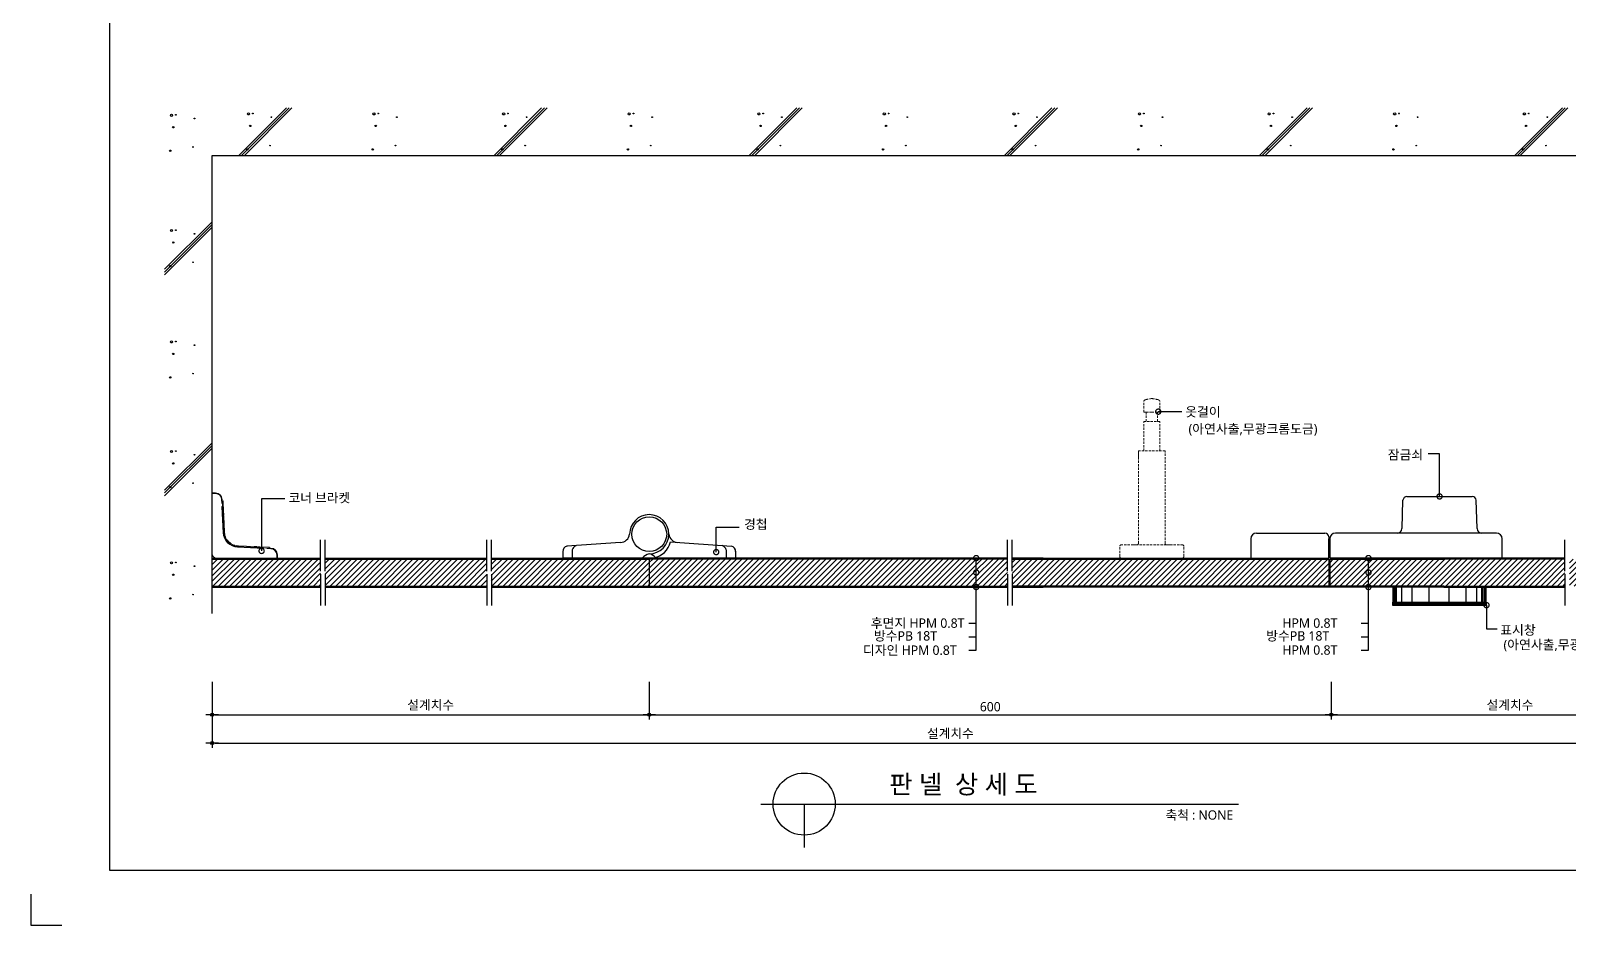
# Model space of a CAD drawing. Extents: x -256 to 8104, y -176 to 5714.
# Drawn here: x -256 to 4694, y -176 to 2705 of the extents above; entities that cross this region are included whole.
import ezdxf
from ezdxf.enums import TextEntityAlignment as Align

# ---------------------------------------------------------------- set-up
doc = ezdxf.new("R2010")
doc.units = 0
doc.header["$LTSCALE"] = 30
doc.linetypes.add('HIDDEN', pattern=[0.375, 0.25, -0.125])
doc.layers.get('0').update_dxf_attribs({"linetype": 'CONTINUOUS'})
doc.layers.get('DEFPOINTS').update_dxf_attribs({"linetype": 'CONTINUOUS'})
for name, color, linetype in [('02---제품선', 4, 'CONTINUOUS'), ('C', 2, 'CONTINUOUS'), ('DIM', 7, 'CONTINUOUS'), ('HID', 9, 'HIDDEN'), ('TIT', 3, 'CONTINUOUS'), ('경첩', 4, 'CONTINUOUS'), ('문자', 3, 'CONTINUOUS'), ('부자재', 4, 'CONTINUOUS'), ('잠금쇠(회전형)', 4, 'CONTINUOUS'), ('치수', 1, 'CONTINUOUS'), ('판넬', 2, 'CONTINUOUS'), ('해치', 8, 'CONTINUOUS')]:
    doc.layers.add(name, color=color, linetype=linetype)
doc.styles.add('돋움', font='malgun.ttf')
doc.dimstyles.new('10', dxfattribs={"dimscale": 10, "dimtxt": 3, "dimasz": 1, "dimexe": 1.5, "dimexo": 2, "dimgap": 1, "dimtad": 1, "dimdec": 0, "dimlunit": 6, "dimtxsty": '돋움', "dimblk": 'DIMDOT', "dimcen": -1, "dimdle": 1.5, "dimclrt": 3, "dimazin": 3, "dimtfac": 1, "dimtdec": 0, "dimtix": 1, "dimtmove": 2, "dimatfit": 3, "dimldrblk": 'DIMDOT', "dimarcsym": 0})
pattern_1 = [(45, (39863.481, -7020.256), (-8.980256, 8.980256), [])]

# ---------------------------------------------------------------- blocks, each defined once
blk = doc.blocks.new('DIMDOT')
at = {"linetype": 'Continuous'}
blk.add_line((-2, 0), (2, 0), dxfattribs=at)
for radius in [0.5, 0.25]:
    blk.add_circle((0, 0), radius, dxfattribs=at)
blk = doc.blocks.new('*D687')
at = {"layer": 'DEFPOINTS', "color": 0}
for p in [(48516.9, -6244.7), (49924, -6244.7), (49924, -6370.5)]:
    blk.add_point(p, dxfattribs=at)
at = {"layer": 'DIM', "color": 0, "lineweight": -2, "ltscale": 10}
for p, q in [((48516.9, -6264.7), (48516.9, -6385.5)), ((49924, -6264.7), (49924, -6385.5)), ((48526.9, -6370.5), (49914, -6370.5))]:
    blk.add_line(p, q, dxfattribs=at)
at = {"layer": 'DIM', "color": 0, "lineweight": -2, "xscale": 10, "yscale": 10, "zscale": 10, "rotation": 180}
blk.add_blockref('DIMDOT', (48516.9, -6370.5), dxfattribs=at)
at = {"layer": 'DIM', "color": 0, "lineweight": -2, "xscale": 10, "yscale": 10, "zscale": 10}
blk.add_blockref('DIMDOT', (49924, -6370.5), dxfattribs=at)
at = {"layer": 'DIM', "color": 3, "insert": (49220.4, -6340.8), "char_height": 30, "attachment_point": 5, "style": '돋움'}
blk.add_mtext('설계치수', dxfattribs=at)
blk = doc.blocks.new('*D688')
at = {"layer": 'DEFPOINTS', "color": 0}
for p in [(48516.9, -6244.7), (53270.8, -6244.7), (53270.8, -6461.9)]:
    blk.add_point(p, dxfattribs=at)
at = {"layer": 'DIM', "color": 0, "lineweight": -2, "ltscale": 10}
for p, q in [((48516.9, -6264.7), (48516.9, -6476.9)), ((53270.8, -6264.7), (53270.8, -6476.9)), ((48526.9, -6461.9), (53260.8, -6461.9))]:
    blk.add_line(p, q, dxfattribs=at)
at = {"layer": 'DIM', "color": 0, "lineweight": -2, "xscale": 10, "yscale": 10, "zscale": 10, "rotation": 180}
blk.add_blockref('DIMDOT', (48516.9, -6461.9), dxfattribs=at)
at = {"layer": 'DIM', "color": 0, "lineweight": -2, "xscale": 10, "yscale": 10, "zscale": 10}
blk.add_blockref('DIMDOT', (53270.8, -6461.9), dxfattribs=at)
at = {"layer": 'DIM', "color": 3, "insert": (50893.8, -6432.2), "char_height": 30, "attachment_point": 5, "style": '돋움'}
blk.add_mtext('설계치수', dxfattribs=at)
blk = doc.blocks.new('_DOTSMALL')
at = {"color": 0, "linetype": 'ByBlock', "const_width": 0.5}
blk.add_lwpolyline([(-0.0625, 0, 1), (0.0625, 0, 1)], format="xyb", close=True, dxfattribs=at)
blk = doc.blocks.new('A$C63EC304E')
at = {"layer": '치수', "color": 1, "xscale": 2.5, "yscale": 2.5, "zscale": 2.5, "rotation": 234.3098741996962}
blk.add_blockref('_DOTSMALL', (0.31, 0.31), dxfattribs=at)
blk = doc.blocks.new('A$C2BC9653E')
at = {"layer": '치수', "xscale": 0.3333333333333333, "yscale": 0.3333333333333333, "zscale": 0.3333333333333333}
blk.add_blockref('A$C63EC304E', (0, 0), dxfattribs=at)
blk = doc.blocks.new('A$C7FC71301')
at = {"layer": '치수', "rotation": 180}
blk.add_blockref('A$C2BC9653E', (0.21, 0.21), dxfattribs=at)
blk = doc.blocks.new('A$C4A20372B')
at = {"layer": '치수'}
blk.add_blockref('A$C7FC71301', (0, 0), dxfattribs=at)
blk = doc.blocks.new('A$C566469F5')
at = {"layer": '치수'}
blk.add_blockref('A$C4A20372B', (0, 0), dxfattribs=at)
blk = doc.blocks.new('A$C7E317CD4')
at = {"layer": '해치', "xscale": 2, "yscale": 2, "zscale": 2}
blk.add_blockref('A$C566469F5', (0, 0), dxfattribs=at)
blk = doc.blocks.new('A$C601D7F27')
at = {"layer": '치수'}
blk.add_blockref('A$C7E317CD4', (0, 0), dxfattribs=at)
blk = doc.blocks.new('A$C38802C08')
at = {"layer": '치수'}
blk.add_blockref('A$C601D7F27', (0, 0), dxfattribs=at)
blk = doc.blocks.new('*D689')
at = {"layer": 'DEFPOINTS', "color": 0}
for p in [(52119.9, -6244.7), (53270.8, -6244.7), (53270.8, -6370.5)]:
    blk.add_point(p, dxfattribs=at)
at = {"layer": 'DIM', "color": 0, "lineweight": -2, "ltscale": 10}
for p, q in [((52119.9, -6264.7), (52119.9, -6385.5)), ((53270.8, -6264.7), (53270.8, -6385.5)), ((52129.9, -6370.5), (53260.8, -6370.5))]:
    blk.add_line(p, q, dxfattribs=at)
at = {"layer": 'DIM', "color": 0, "lineweight": -2, "xscale": 10, "yscale": 10, "zscale": 10, "rotation": 180}
blk.add_blockref('DIMDOT', (52119.9, -6370.5), dxfattribs=at)
at = {"layer": 'DIM', "color": 0, "lineweight": -2, "xscale": 10, "yscale": 10, "zscale": 10}
blk.add_blockref('DIMDOT', (53270.8, -6370.5), dxfattribs=at)
at = {"layer": 'DIM', "color": 3, "insert": (52695.4, -6340.8), "char_height": 30, "attachment_point": 5, "style": '돋움'}
blk.add_mtext('설계치수', dxfattribs=at)
blk = doc.blocks.new('*D690')
at = {"layer": 'DEFPOINTS', "color": 0}
for p in [(49924, -6244.7), (52119.9, -6244.7), (52119.9, -6370.5)]:
    blk.add_point(p, dxfattribs=at)
at = {"layer": 'DIM', "color": 0, "lineweight": -2, "ltscale": 10}
for p, q in [((49924, -6264.7), (49924, -6385.5)), ((52119.9, -6264.7), (52119.9, -6385.5)), ((49934, -6370.5), (52109.9, -6370.5))]:
    blk.add_line(p, q, dxfattribs=at)
at = {"layer": 'DIM', "color": 0, "lineweight": -2, "xscale": 10, "yscale": 10, "zscale": 10, "rotation": 180}
blk.add_blockref('DIMDOT', (49924, -6370.5), dxfattribs=at)
at = {"layer": 'DIM', "color": 0, "lineweight": -2, "xscale": 10, "yscale": 10, "zscale": 10}
blk.add_blockref('DIMDOT', (52119.9, -6370.5), dxfattribs=at)
at = {"layer": 'DIM', "color": 3, "insert": (51022, -6345), "char_height": 30, "attachment_point": 5, "style": '돋움'}
blk.add_mtext('600', dxfattribs=at)
blk = doc.blocks.new('A$C06B31977')
for p, q in [((1.26, 11.06), (1.26, 21.17)), ((1.26, 10.11), (1.26, 0))]:
    blk.add_line(p, q)
blk = doc.blocks.new('DESIGN-25', base_point=(48188.6, -6872.9))
at = {"layer": '해치', "transparency": 33554687}
h = blk.add_hatch(dxfattribs=at)
h.set_pattern_fill('ANSI31', color=256, scale=4, style=0)
h.set_pattern_definition(pattern_1)
h.paths.add_polyline_path([(48865.9, -5917.7), (48865.9, -5908.2), (48865.9, -5869.4), (48516.9, -5869.4), (48516.9, -5956.1), (48865.9, -5956.1)])
h.paths.add_polyline_path([(48880.6, -5917.7), (48880.6, -5908.2), (48880.6, -5869.4), (49401, -5869.4), (49401, -5917.7), (49401, -5956.1), (48880.6, -5956.1)])
at = {"layer": '해치'}
h = blk.add_hatch(dxfattribs=at)
h.set_pattern_fill('ANSI31', color=256, scale=4)
h.set_pattern_definition(pattern_1)
h.paths.add_polyline_path([(49924, -5956.1), (49924, -5869.4), (49415.6, -5869.4), (49415.6, -5956.1)])
at = {"layer": '해치', "transparency": 33554687}
h = blk.add_hatch(dxfattribs=at)
h.set_pattern_fill('ANSI31', color=256, scale=4)
h.set_pattern_definition(pattern_1)
h.paths.add_polyline_path([(49924, -5869.4), (49924, -5956.1), (50976.9, -5956.1), (50976.9, -5914.9, -0.610943), (50975.3, -5911.6, -0.241509), (50976.9, -5910.7), (50976.9, -5869.4)])
h = blk.add_hatch(dxfattribs=at)
h.set_pattern_fill('ANSI31', color=256, scale=4)
h.set_pattern_definition(pattern_1)
h.paths.add_polyline_path([(51077.7, -5869.4), (50976.9, -5869.4), (50976.9, -5910.7, -0.610943), (50978.6, -5914, -0.241509), (50976.9, -5914.9), (50976.9, -5956.1), (51077.7, -5956.1)])
h = blk.add_hatch(dxfattribs=at)
h.set_pattern_fill('ANSI31', color=256, scale=4)
h.set_pattern_definition(pattern_1)
h.paths.add_polyline_path([(52111.9, -5956.1), (52111.9, -5869.4), (51191.9, -5869.4), (51092.3, -5869.4), (51092.3, -5908.2), (51092.3, -5917.7), (51092.3, -5956.1), (51191.9, -5956.1)])
h = blk.add_hatch(dxfattribs=at)
h.set_pattern_fill('ANSI31', color=256, scale=4, style=0)
h.set_pattern_definition(pattern_1)
h.paths.add_polyline_path([(52886.9, -5917.7), (52886.9, -5908.2), (52886.9, -5869.4), (53270.8, -5869.4), (53270.8, -5956.1), (52886.9, -5956.1)])
edge = h.paths.add_edge_path()
edge.add_line((52872.3, -5917.7), (52872.3, -5908.2))
edge.add_line((52872.3, -5908.2), (52872.3, -5869.4))
edge.add_line((52872.3, -5869.4), (52239.8, -5869.4))
edge.add_line((52239.8, -5869.4), (52239.8, -5910.7))
edge.add_arc((52239.8, -5912.8), 2.08, -35.6901, 90, ccw=False)
edge.add_arc((52239.8, -5912.8), 2.08, 270, 324.3099, ccw=False)
edge.add_line((52239.8, -5914.9), (52239.8, -5956.1))
edge.add_line((52239.8, -5956.1), (52872.3, -5956.1))
edge.add_line((52872.3, -5956.1), (52872.3, -5917.7))
h.paths.add_polyline_path([(52114.9, -5869.4), (52114.9, -5956.1), (52239.8, -5956.1), (52239.8, -5914.9, -0.610943), (52238.1, -5911.6, -0.241509), (52239.8, -5910.7), (52239.8, -5869.4)])
h.paths.add_polyline_path([(53688.5, -5869.4), (53270.8, -5869.4), (53270.8, -5956.1), (53688.5, -5956.1)])
for p, q in [((48516.9, -4569.1), (53688.5, -4569.1)), ((48516.9, -6044.1), (48516.9, -4569.1))]:
    blk.add_line(p, q)
at = {"color": 2}
for p, q in [((49924, -5866.1), (49924, -5959.4)), ((52111.9, -5869.4), (52111.9, -5956.1)), ((52114.9, -5869.4), (52114.9, -5956.1)), ((47932.7, -6948.7), (47932.7, -7048.7)), ((47932.7, -6948.7), (47932.7, -7048.7)), ((47932.7, -6948.7), (47932.7, -7048.7)), ((47932.7, -6948.7), (47932.7, -7048.7)), ((47932.7, -7048.7), (48032.7, -7048.7))]:
    blk.add_line(p, q, dxfattribs=at)
for points in [[(48187.9, -1334.5), (55440.2, -1334.5), (55440.2, -6872.8), (48187.9, -6872.8)], [(48187.9, -1334.5), (55440.2, -1334.5), (55440.2, -6872.8), (48187.9, -6872.8)], [(48187.9, -1334.5), (56169.8, -1334.5), (56169.8, -6872.8), (48187.9, -6872.8)]]:
    blk.add_lwpolyline(points, close=True, dxfattribs=at)
at = {"layer": '02---제품선'}
for p, q in [((52347.6, -5771), (52350.8, -5679.6)), ((52363.2, -5667.6), (52573.8, -5667.6)), ((52589.4, -5771), (52586.2, -5679.6)), ((51879.3, -5785.5), (52099.5, -5785.5)), ((52319.6, -5785.5), (52133.5, -5785.5)), ((52332.6, -5785.5), (52319.6, -5785.5)), ((52604.4, -5785.5), (52332.6, -5785.5)), ((52651.5, -5785.5), (52604.4, -5785.5)), ((51860.7, -5804.1), (51860.7, -5866.1)), ((52111.9, -5797.9), (52111.9, -5866.1)), ((52111.9, -5866.1), (52111.9, -5804.1)), ((52114.9, -5804.1), (52114.9, -5866.1)), ((52670.1, -5866.1), (52670.1, -5804.1)), ((51860.7, -5866.1), (52111.9, -5866.1)), ((52670.1, -5866.1), (52114.9, -5866.1))]:
    blk.add_line(p, q, dxfattribs=at)
for centre, radius, start, end in [((52363.2, -5680), 12.4, 90, 178), ((52573.8, -5680), 12.4, 2, 90), ((51879.3, -5804.1), 18.6, 90, 180), ((52099.5, -5797.9), 12.4, 0, 90), ((52133.5, -5804.1), 18.6, 90, 180), ((52332.6, -5770.5), 15, 270, 358), ((52604.4, -5770.5), 15, 182, 270), ((52651.5, -5804.1), 18.6, 0, 90)]:
    blk.add_arc(centre, radius, start, end, dxfattribs=at)
at = {"layer": 'C'}
for p, q in [((48516.9, -5869.4), (48865.9, -5869.4)), ((48880.6, -5869.4), (49401, -5869.4)), ((49415.6, -5869.4), (49924, -5869.4)), ((51077.7, -5869.4), (49924, -5869.4)), ((51092.3, -5869.4), (52111.9, -5869.4)), ((51191.9, -5869.4), (51092.3, -5869.4)), ((52114.9, -5869.4), (52482, -5869.4)), ((52872.3, -5869.4), (52482, -5869.4)), ((48516.9, -5956.1), (48865.9, -5956.1)), ((48880.6, -5956.1), (49401, -5956.1)), ((49415.6, -5956.1), (49940.2, -5956.1)), ((49924, -5956.1), (51077.7, -5956.1)), ((52111.9, -5956.1), (51092.3, -5956.1)), ((51092.3, -5956.1), (51191.9, -5956.1)), ((52482, -5956.1), (52114.9, -5956.1)), ((52482, -5956.1), (52872.3, -5956.1))]:
    blk.add_line(p, q, dxfattribs=at)
at = {"layer": 'HID', "lineweight": 15}
for p, q in [((51516, -5396), (51516, -5360.4)), ((51568, -5396), (51568, -5360.4)), ((51516, -5396), (51523.9, -5396)), ((51516, -5520.8), (51516, -5425.8)), ((51568, -5425.8), (51516, -5425.8)), ((51523.9, -5396), (51542, -5396)), ((51523.9, -5396), (51523.9, -5425.8)), ((51560.1, -5396), (51542, -5396)), ((51568, -5396), (51560.1, -5396)), ((51560.1, -5396), (51560.1, -5425.8)), ((51568, -5520.8), (51568, -5425.8)), ((51584.7, -5520.8), (51499.3, -5520.8)), ((51499.3, -5544.5), (51499.3, -5520.8)), ((51499.3, -5818.4), (51499.3, -5520.8)), ((51584.7, -5818.4), (51584.7, -5520.8)), ((51438.8, -5861.1), (51438.8, -5828.4)), ((51494.3, -5823.4), (51443.8, -5823.4)), ((51599.7, -5823.4), (51484.3, -5823.4)), ((51589.7, -5823.4), (51640.2, -5823.4)), ((51645.2, -5861.1), (51645.2, -5828.4)), ((51640.2, -5866.1), (51443.8, -5866.1)), ((52193.6, -5866.1), (52225.2, -5866.1)), ((52225.2, -5866.1), (52415.2, -5866.1))]:
    blk.add_line(p, q, dxfattribs=at)
for centre, radius, start, end in [((51524.7, -5365.7), 10.2, 101.3021, 148.9655), ((51547, -5437.8), 85.6, 93.3455, 106.4545), ((51537, -5437.8), 85.6, 73.5455, 86.6545), ((51559.3, -5365.7), 10.2, 31.0345, 78.6979), ((51443.8, -5828.4), 5, 90, 180), ((51494.3, -5818.4), 5, 270, 0), ((51589.7, -5818.4), 5, 180, 270), ((51640.2, -5828.4), 5, 0, 90), ((51443.8, -5861.1), 5, 180, 270), ((51640.2, -5861.1), 5, 270, 0)]:
    blk.add_arc(centre, radius, start, end, dxfattribs=at)
at = {"layer": 'TIT', "color": 7}
for p, q in [((50283, -6658.3), (51820.8, -6658.3)), ((50423, -6658.3), (50423, -6798.3))]:
    blk.add_line(p, q, dxfattribs=at)
blk.add_circle((50423, -6658.3), 100, dxfattribs=at)
at = {"layer": '경첩', "color": 4, "linetype": 'Continuous', "lineweight": 15}
for p, q in [((48516.9, -5656.1), (48527.5, -5656.1)), ((48516.9, -5658.4), (48516.9, -5656.1)), ((48516.9, -5678.5), (48516.9, -5658.4)), ((48527.5, -5658.4), (48516.9, -5658.4)), ((48516.9, -5681.8), (48516.9, -5679.4)), ((48516.9, -5681.8), (48516.9, -5852.1)), ((48527.5, -5658.4), (48527.5, -5656.1)), ((48547.7, -5690.6), (48547.1, -5677.1)), ((48549.4, -5677), (48550.5, -5700.3)), ((48551.2, -5681.6), (48549.7, -5683.1)), ((48552.2, -5687.2), (48550, -5689.4)), ((48552.2, -5687.2), (48553.4, -5712.4)), ((48552.1, -5784.2), (48548.2, -5700.5)), ((48550.5, -5700.3), (48554.5, -5784.1)), ((48553.4, -5712.4), (48551.2, -5714.6)), ((48553.7, -5718.7), (48551.5, -5720.9)), ((48553.9, -5721.9), (48551.6, -5724.1)), ((48554.2, -5728.2), (48551.9, -5730.4)), ((48554.3, -5731.3), (48552.1, -5733.5)), ((48553.9, -5721.9), (48554.2, -5728.2)), ((48554.3, -5731.3), (48555.6, -5758.1)), ((48555.6, -5758.1), (48553.4, -5760.3)), ((48555.6, -5758.2), (48553.4, -5760.4)), ((48555.8, -5762.1), (48553.5, -5764.3)), ((48555.9, -5764.3), (48553.7, -5766.6)), ((48556.3, -5772.9), (48554.1, -5775.2)), ((48556.3, -5773.9), (48554.1, -5776.1)), ((48556.5, -5777), (48554.2, -5779.2)), ((48556.5, -5777.9), (48554.3, -5780.2)), ((48557, -5786.5), (48554.9, -5788.6)), ((48557.3, -5788.5), (48555.2, -5790.6)), ((48555.6, -5758.2), (48555.8, -5762.1)), ((48555.9, -5764.3), (48556.3, -5772.9)), ((48556.3, -5772.9), (48556.3, -5773.9)), ((48556.3, -5773.9), (48556.5, -5777)), ((48556.5, -5777), (48556.5, -5777.9)), ((48556.5, -5777.9), (48556.8, -5784)), ((48556, -5794), (48558, -5792)), ((48557.9, -5792), (48556, -5793.9)), ((48559.4, -5796.9), (48557.6, -5798.7)), ((48560.9, -5800.6), (48559.2, -5802.4)), ((48562, -5802.8), (48560.3, -5804.5)), ((48564.5, -5806.9), (48562.8, -5808.6)), ((48565.9, -5808.8), (48564.2, -5810.5)), ((48576.1, -5818.5), (48574.4, -5820.2)), ((48578.1, -5819.8), (48576.4, -5821.5)), ((48582.4, -5822.1), (48580.6, -5823.8)), ((48584.7, -5823.1), (48582.9, -5824.9)), ((48589.6, -5824.7), (48587.7, -5826.6)), ((48682.5, -5834.8), (48598.8, -5830.8)), ((48598.9, -5828.5), (48682.6, -5832.5)), ((48599, -5826.2), (48601.2, -5826.3)), ((48599, -5826.2), (48654.8, -5828.8)), ((48601.2, -5826.3), (48599, -5828.5)), ((48654.8, -5828.8), (48652.6, -5831)), ((48661.1, -5829.1), (48658.9, -5831.3)), ((48664.3, -5829.3), (48662, -5831.5)), ((48670.6, -5829.6), (48668.3, -5831.8)), ((48670.6, -5829.6), (48700.6, -5831)), ((48682.6, -5832.5), (48706, -5833.6)), ((48705.9, -5835.9), (48692.4, -5835.3)), ((48701.4, -5831.8), (48699.9, -5833.3)), ((48701.4, -5831.8), (48700.6, -5831)), ((48530.9, -5866.1), (48701.2, -5866.1)), ((48703.5, -5866.1), (48701.2, -5866.1)), ((48724.5, -5866.1), (48704.5, -5866.1)), ((48724.5, -5866.1), (48724.5, -5855.5)), ((48724.5, -5855.5), (48726.9, -5855.5)), ((48726.9, -5866.1), (48724.5, -5866.1)), ((48726.9, -5855.5), (48726.9, -5866.1))]:
    blk.add_line(p, q, dxfattribs=at)
at = {"layer": '경첩', "color": 4, "linetype": 'Continuous', "lineweight": 15, "flags": 128}
for points in [[(48547.1, -5677.1), (48547.6, -5677.1), (48548, -5677.1), (48548.4, -5677.1), (48548.7, -5677), (48549, -5677), (48549.3, -5677), (48549.4, -5677), (48549.4, -5677)], [(48552, -5682.4), (48551.8, -5682.2), (48551.7, -5682.1), (48551.5, -5681.9), (48551.4, -5681.8), (48551.3, -5681.7), (48551.3, -5681.7), (48551.2, -5681.6), (48551.2, -5681.6)], [(48552, -5682.4), (48552.1, -5683.4), (48552.1, -5684.6), (48552.2, -5685.9), (48552.2, -5687.2)], [(48550.5, -5700.3), (48550.5, -5700.3), (48550.4, -5700.4), (48550.1, -5700.4), (48549.8, -5700.4), (48549.5, -5700.4), (48549.1, -5700.4), (48548.7, -5700.4), (48548.2, -5700.5)], [(48553.4, -5712.4), (48553.5, -5713.6), (48553.5, -5714.8), (48553.6, -5715.9), (48553.6, -5716.9), (48553.7, -5717.7), (48553.7, -5718.2), (48553.7, -5718.6), (48553.7, -5718.7)], [(48554.5, -5784.1), (48554.4, -5784.1), (48554.3, -5784.1), (48554.1, -5784.1), (48553.8, -5784.1), (48553.4, -5784.1), (48553, -5784.2), (48552.6, -5784.2), (48552.1, -5784.2)], [(48555.6, -5758.1), (48555.6, -5758.1), (48555.6, -5758.2)], [(48555.8, -5762.1), (48555.8, -5762.8), (48555.8, -5763.6), (48555.9, -5764.3)], [(48557, -5786.5), (48557.2, -5788), (48557.3, -5788.5)], [(48557.9, -5792), (48557.9, -5792), (48557.9, -5792)], [(48598.9, -5828.5), (48598.9, -5828.6), (48598.9, -5828.7), (48598.9, -5828.9), (48598.9, -5829.2), (48598.8, -5829.5), (48598.8, -5830), (48598.8, -5830.4), (48598.8, -5830.8)], [(48654.8, -5828.8), (48655.9, -5828.9), (48657, -5828.9), (48658, -5829), (48658.9, -5829), (48659.6, -5829), (48660.3, -5829.1), (48660.7, -5829.1), (48661, -5829.1), (48661.1, -5829.1)], [(48664.3, -5829.3), (48664.4, -5829.3), (48664.8, -5829.3), (48665.3, -5829.3), (48666.1, -5829.3), (48667.1, -5829.4), (48668.2, -5829.4), (48669.3, -5829.5), (48670.6, -5829.6)], [(48682.6, -5832.5), (48682.6, -5832.5), (48682.6, -5832.6), (48682.6, -5832.9), (48682.6, -5833.1), (48682.6, -5833.5), (48682.6, -5833.9), (48682.6, -5834.3), (48682.5, -5834.8)], [(48705.9, -5835.9), (48705.9, -5835.4), (48705.9, -5835), (48705.9, -5834.6), (48705.9, -5834.2), (48706, -5834), (48706, -5833.7), (48706, -5833.6), (48706, -5833.6)]]:
    blk.add_lwpolyline(points, dxfattribs=at)
at = {"layer": '경첩', "color": 4, "linetype": 'Continuous', "lineweight": 15}
for centre, radius, start, end in [((48527.5, -5678), 21.9, 2.6983, 90), ((48527.5, -5678), 19.6, 2.6983, 90), ((48601.1, -5781.9), 49, 182.6983, 267.3017), ((48601.1, -5781.9), 46.7, 182.6983, 267.3017), ((48601.1, -5781.9), 44.3, 182.6983, 185.9088), ((48601.1, -5781.9), 44.3, 188.6056, 193.1623), ((48601.1, -5781.9), 44.3, 193.2431, 199.766), ((48601.1, -5781.9), 44.3, 199.766, 204.9948), ((48601.1, -5781.9), 44.3, 208.1736, 214.3849), ((48601.1, -5781.9), 44.3, 214.3855, 217.4388), ((48601.1, -5781.9), 44.3, 217.4392, 235.6151), ((48601.1, -5781.9), 44.3, 235.6142, 238.7009), ((48601.1, -5781.9), 44.3, 238.7002, 245.0052), ((48601.1, -5781.9), 44.3, 248.2494, 255.0002), ((48601.1, -5781.9), 44.3, 255, 267.3017), ((48704.9, -5855.5), 19.6, 0, 87.3017), ((48704.9, -5855.5), 21.9, 0, 87.3017), ((48530.9, -5852.1), 14, 180, 270)]:
    blk.add_arc(centre, radius, start, end, dxfattribs=at)
at = {"layer": '부자재'}
for p, q in [((49831.8, -5816), (49659, -5828.1)), ((49675.9, -5839.9), (49675.9, -5866.1)), ((49992.8, -5814.1), (50188.7, -5828.1)), ((50172, -5839.9), (50172, -5866.1)), ((49645.9, -5844), (49645.9, -5866.1)), ((49924, -5866.1), (49645.9, -5866.1)), ((49938.2, -5866.1), (50202, -5866.1)), ((50202, -5844), (50202, -5866.1))]:
    blk.add_line(p, q, dxfattribs=at)
at = {"layer": '부자재', "color": 1}
blk.add_circle((49924, -5789.1), 56.2, dxfattribs=at)
at = {"layer": '부자재'}
for centre, radius, start, end in [((49924, -5789.1), 63, 270, 180), ((49830.2, -5785), 31, 272.9231, 352.4724), ((50017.8, -5785), 31, 187.5276, 267.0769), ((49662.7, -5844.5), 16.8, 101.7765, 181.6712), ((49696.4, -5845.6), 21.2, 113.4077, 164.5497), ((49926.2, -5797.5), 68.6, 280.084, 345.9792), ((50151.6, -5845.6), 21.2, 15.4503, 67.3004), ((50185.3, -5844.5), 16.8, 358.3288, 78.2235), ((49932.6, -5890.7), 39.5, 102.5267, 141.5475), ((49915.4, -5890.7), 39.5, 43.1003, 77.4733)]:
    blk.add_arc(centre, radius, start, end, dxfattribs=at)
at = {"layer": '잠금쇠(회전형)', "linetype": 'Continuous', "lineweight": 15}
for p, q in [((52318.3, -5960.1), (52618.7, -5960.1)), ((52318.3, -5960.1), (52318.3, -6008.4)), ((52319.2, -5960.1), (52319.2, -6008.4)), ((52618.7, -5960.1), (52618.7, -6008.4)), ((52317.3, -6008.4), (52619.7, -6008.4)), ((52317.3, -6017.7), (52317.3, -6008.4)), ((52317.3, -6017.4), (52619.7, -6017.4)), ((52619.7, -6017.7), (52619.7, -6008.4))]:
    blk.add_line(p, q, dxfattribs=at)
at = {"layer": '치수'}
for p, q in [((51638.9, -5394.5), (51562.9, -5394.5)), ((52468.5, -5530.4), (52431.9, -5530.4)), ((52468.5, -5667.6), (52468.5, -5530.4)), ((48676.3, -5674.5), (48750.5, -5674.5)), ((48676.3, -5842.9), (48676.3, -5674.5)), ((50139.6, -5846.9), (50139.6, -5766)), ((50139.6, -5766), (50213.8, -5766)), ((50976.9, -6162.7), (50976.9, -5866.1)), ((52239.8, -6162.7), (52239.8, -5866.1)), ((52619.7, -6017.7), (52619.7, -6093.5)), ((50953.2, -6075.9), (50976.9, -6075.9)), ((52216, -6075.9), (52239.8, -6075.9)), ((50953.2, -6119.4), (50976.9, -6119.4)), ((52216, -6119.4), (52239.8, -6119.4)), ((52619.7, -6093.5), (52654, -6093.5)), ((50953.2, -6162.7), (50976.9, -6162.7)), ((52216, -6162.7), (52239.8, -6162.7))]:
    blk.add_line(p, q, dxfattribs=at)
at = {"layer": '판넬', "color": 1}
for p, q in [((48516.9, -5866.1), (48865.9, -5866.1)), ((48880.6, -5866.1), (49401, -5866.1)), ((49415.6, -5866.1), (49903.6, -5866.1)), ((51077.7, -5866.1), (49924, -5866.1)), ((51092.3, -5866.1), (52109.9, -5866.1)), ((51191.9, -5866.1), (51092.3, -5866.1)), ((52119.9, -5866.1), (52482, -5866.1)), ((52872.3, -5866.1), (52482, -5866.1)), ((48516.9, -5959.4), (48865.9, -5959.4)), ((48880.6, -5959.4), (49401, -5959.4)), ((49415.6, -5959.4), (49943.6, -5959.4)), ((49924, -5959.4), (51077.7, -5959.4)), ((52114.9, -5959.4), (51092.3, -5959.4)), ((51092.3, -5959.4), (51191.9, -5959.4)), ((52482, -5959.4), (52114.9, -5959.4)), ((52482, -5959.4), (52872.3, -5959.4))]:
    blk.add_line(p, q, dxfattribs=at)
at = {"layer": '해치'}
for p, q in [((48602.8, -4569.1), (48755.9, -4416)), ((48620.4, -4569.1), (48773.6, -4416)), ((49424.4, -4569.1), (49577.5, -4416)), ((49442, -4569.1), (49595.1, -4416)), ((50245.9, -4569.1), (50399.1, -4416)), ((50263.6, -4569.1), (50416.7, -4416)), ((51067.5, -4569.1), (51220.6, -4416)), ((51085.2, -4569.1), (51238.3, -4416)), ((51889.1, -4569.1), (52042.2, -4416)), ((51906.7, -4569.1), (52059.9, -4416)), ((52710.7, -4569.1), (52863.8, -4416)), ((52728.3, -4569.1), (52881.4, -4416)), ((48363.8, -4936), (48516.9, -4782.8)), ((48363.8, -4953.6), (48516.9, -4800.5)), ((48363.8, -5647.6), (48516.9, -5494.5)), ((48363.8, -5665.3), (48516.9, -5512.1)), ((52321.1, -5960.1), (52321.1, -6008.4)), ((52324, -5960.1), (52324, -6008.4)), ((52329.2, -5960.1), (52329.2, -6008.4)), ((52345.5, -5960.1), (52345.5, -6008.4)), ((52378.8, -5960.1), (52378.8, -6008.4)), ((52434.4, -5960.1), (52434.4, -6008.4)), ((52498.1, -5960.1), (52498.1, -6008.4)), ((52553.6, -5960.1), (52553.6, -6008.4)), ((52587, -5960.1), (52587, -6008.4)), ((52603.3, -5960.1), (52603.3, -6008.4)), ((52607.8, -5960.1), (52607.8, -6008.4)), ((52613, -5960.1), (52613, -6008.4)), ((52615.9, -5960.1), (52615.9, -6008.4)), ((52617.8, -5960.1), (52617.8, -6008.4)), ((52317.3, -6011.5), (52619.7, -6011.5)), ((52317.3, -6013.1), (52619.7, -6013.1)), ((52317.3, -6014.6), (52619.7, -6014.6)), ((52317.3, -6015.6), (52619.7, -6015.6)), ((52317.3, -6016.5), (52619.7, -6016.5)), ((52317.3, -6017.7), (52619.7, -6017.7))]:
    blk.add_line(p, q, dxfattribs=at)
at = {"layer": '해치', "color": 2}
for p, q in [((48611.6, -4569.1), (48764.7, -4416)), ((49433.2, -4569.1), (49586.3, -4416)), ((50254.8, -4569.1), (50407.9, -4416)), ((51076.3, -4569.1), (51229.5, -4416)), ((51897.9, -4569.1), (52051, -4416)), ((52719.5, -4569.1), (52872.6, -4416)), ((48363.8, -4944.8), (48516.9, -4791.7)), ((48363.8, -5656.4), (48516.9, -5503.3))]:
    blk.add_line(p, q, dxfattribs=at)
at = {"layer": '해치'}
for centre, radius in [((48385.9, -4439.9), 3.36), ((48399.8, -4438.3), 1.12), ((48459.8, -4450.3), 1.12), ((48633.7, -4435.5), 3.36), ((48647.6, -4434), 1.12), ((48707.6, -4445.9), 1.12), ((49037.7, -4435.5), 3.36), ((49051.6, -4434), 1.12), ((49111.6, -4445.9), 1.12), ((49455.3, -4435.5), 3.36), ((49469.2, -4434), 1.12), ((49529.2, -4445.9), 1.12), ((49859.3, -4435.5), 3.36), ((49873.2, -4434), 1.12), ((49933.2, -4445.9), 1.12), ((50276.9, -4435.5), 3.36), ((50290.8, -4434), 1.12), ((50350.8, -4445.9), 1.12), ((50680.9, -4435.5), 3.36), ((50694.8, -4434), 1.12), ((50754.8, -4445.9), 1.12), ((51098.5, -4435.5), 3.36), ((51112.3, -4434), 1.12), ((51172.3, -4445.9), 1.12), ((51502.5, -4435.5), 3.36), ((51516.4, -4434), 1.12), ((51576.4, -4445.9), 1.12), ((51920, -4435.5), 3.36), ((51933.9, -4434), 1.12), ((51993.9, -4445.9), 1.12), ((52324, -4435.5), 3.36), ((52337.9, -4434), 1.12), ((52397.9, -4445.9), 1.12), ((52741.6, -4435.5), 3.36), ((52755.5, -4434), 1.12), ((52815.5, -4445.9), 1.12), ((48391.5, -4478.2), 2.24), ((48639.3, -4473.9), 2.24), ((49043.3, -4473.9), 2.24), ((49460.9, -4473.9), 2.24), ((49864.9, -4473.9), 2.24), ((50282.5, -4473.9), 2.24), ((50686.5, -4473.9), 2.24), ((51104, -4473.9), 2.24), ((51508.1, -4473.9), 2.24), ((51925.6, -4473.9), 2.24), ((52329.6, -4473.9), 2.24), ((52747.2, -4473.9), 2.24), ((48381.8, -4554.3), 2.24), ((48455.3, -4542), 1.12), ((48629.7, -4549.9), 2.24), ((48703.1, -4537.6), 1.12), ((49033.7, -4549.9), 2.24), ((49107.2, -4537.6), 1.12), ((49451.3, -4549.9), 2.24), ((49524.7, -4537.6), 1.12), ((49855.3, -4549.9), 2.24), ((49928.7, -4537.6), 1.12), ((50272.9, -4549.9), 2.24), ((50346.3, -4537.6), 1.12), ((50676.9, -4549.9), 2.24), ((50750.3, -4537.6), 1.12), ((51094.4, -4549.9), 2.24), ((51167.9, -4537.6), 1.12), ((51498.4, -4549.9), 2.24), ((51571.9, -4537.6), 1.12), ((51916, -4549.9), 2.24), ((51989.4, -4537.6), 1.12), ((52320, -4549.9), 2.24), ((52393.5, -4537.6), 1.12), ((52737.6, -4549.9), 2.24), ((52811, -4537.6), 1.12), ((48385.9, -4811.2), 3.36), ((48391.5, -4849.6), 2.24), ((48399.8, -4809.7), 1.12), ((48459.8, -4821.6), 1.12), ((48381.8, -4925.6), 2.24), ((48455.3, -4913.3), 1.12), ((48385.9, -5169.9), 3.36), ((48399.8, -5168.4), 1.12), ((48459.8, -5180.3), 1.12), ((48391.5, -5208.3), 2.24), ((48381.8, -5284.3), 2.24), ((48455.3, -5272), 1.12), ((48385.9, -5522.9), 3.36), ((48399.8, -5521.3), 1.12), ((48459.8, -5533.2), 1.12), ((48391.5, -5561.2), 2.24), ((48381.8, -5637.3), 2.24), ((48455.3, -5625), 1.12), ((48385.9, -5881.6), 3.36), ((48399.8, -5880), 1.12), ((48391.5, -5919.9), 2.24), ((48459.8, -5891.9), 1.12), ((48455.3, -5983.7), 1.12), ((48381.8, -5996), 2.24)]:
    blk.add_circle(centre, radius, dxfattribs=at)
at = {"xscale": 10, "yscale": 10, "zscale": 10}
for p in [(48853.4, -6018.8), (48868, -6018.8), (49388.4, -6018.8), (49403.1, -6018.8), (51065.1, -6018.8), (51079.8, -6018.8), (52859.7, -6018.8)]:
    blk.add_blockref('A$C06B31977', p, dxfattribs=at)
at = {"layer": '치수', "xscale": 20, "yscale": 20, "zscale": 20}
for p in [(48671.7, -5847.3), (50135.4, -5851)]:
    blk.add_blockref('A$C38802C08', p, dxfattribs=at)
at = {"layer": '해치', "yscale": 20, "zscale": 20}
for p, xscale in [((51567.1, -5398.7), -20), ((52464.3, -5671.8), 20), ((52615.5, -6021.9), 20)]:
    blk.add_blockref('A$C38802C08', p, dxfattribs=dict(at, xscale=xscale))
at = {"layer": '해치', "xscale": 20, "yscale": 20, "zscale": 20, "rotation": 90}
for p in [(50980.9, -5870.3), (52243.8, -5870.3), (50981.1, -5916.9), (52244, -5916.9), (50980.9, -5963.6), (52243.8, -5963.6)]:
    blk.add_blockref('A$C38802C08', p, dxfattribs=at)
at = {"layer": 'TIT', "style": '돋움'}
blk.add_text('판 넬  상 세 도', height=60, dxfattribs=at).set_placement((51174.8, -6624.7), align=Align.RIGHT)
blk.add_text('축척 : NONE', height=30, dxfattribs=at).set_placement((51586.2, -6708.5))
at = {"layer": '문자', "style": '돋움'}
for s, height, p in [('옷걸이', 30.34, (51706.7, -5394.6)), ('(아연사출,무광크롬도금)', 30.337, (51867.9, -5451.1)), ('잠금쇠', 30.34, (52358.7, -5532.7)), ('후면지 HPM 0.8T', 30.337, (50788.1, -6075.1)), ('HPM 0.8T', 30.34, (52051, -6075.4)), ('표시창', 30.34, (52720.9, -6097.4)), ('방수PB 18T', 30.34, (50749, -6116.3)), ('방수PB 18T', 30.34, (52011.9, -6116.3)), ('(아연사출,무광크롬도금)', 30.337, (52882, -6146.2)), ('디자인 HPM 0.8T', 30.337, (50763, -6162.3)), ('HPM 0.8T', 30.34, (52051, -6162.2))]:
    blk.add_text(s, height=height, dxfattribs=at).set_placement(p, align=Align.MIDDLE)
for s, p in [('코너 브라켓', (48762.7, -5686.8)), ('경첩', (50229.4, -5772.2))]:
    blk.add_text(s, height=30, dxfattribs=at).set_placement(p)
at = {"layer": 'DIM', "ltscale": 10}
for base, p1, p2, text, picture, middle in [((49924, -6370.5), (48516.9, -6244.7), (49924, -6244.7), '설계치수', '*D687', (49220.4, -6340.8)), ((53270.8, -6461.9), (48516.9, -6244.7), (53270.8, -6244.7), '설계치수', '*D688', (50893.8, -6432.2)), ((52119.9, -6370.5), (49924, -6244.7), (52119.9, -6244.7), '600', '*D690', (51022, -6345)), ((53270.8, -6370.5), (52119.9, -6244.7), (53270.8, -6244.7), '설계치수', '*D689', (52695.4, -6340.8))]:
    dim = blk.add_linear_dim(base=base, p1=p1, p2=p2, text=text, dimstyle='10', override={"dimtxsty": '돋움'}, dxfattribs=at)
    dim.commit()
    dim.dimension.update_dxf_attribs({"geometry": picture, "text_midpoint": middle})

msp = doc.modelspace()

# ---------------------------------------------------------------- block references
msp.add_blockref('DESIGN-25', (0, 0))

doc.saveas('drawing.dxf')
